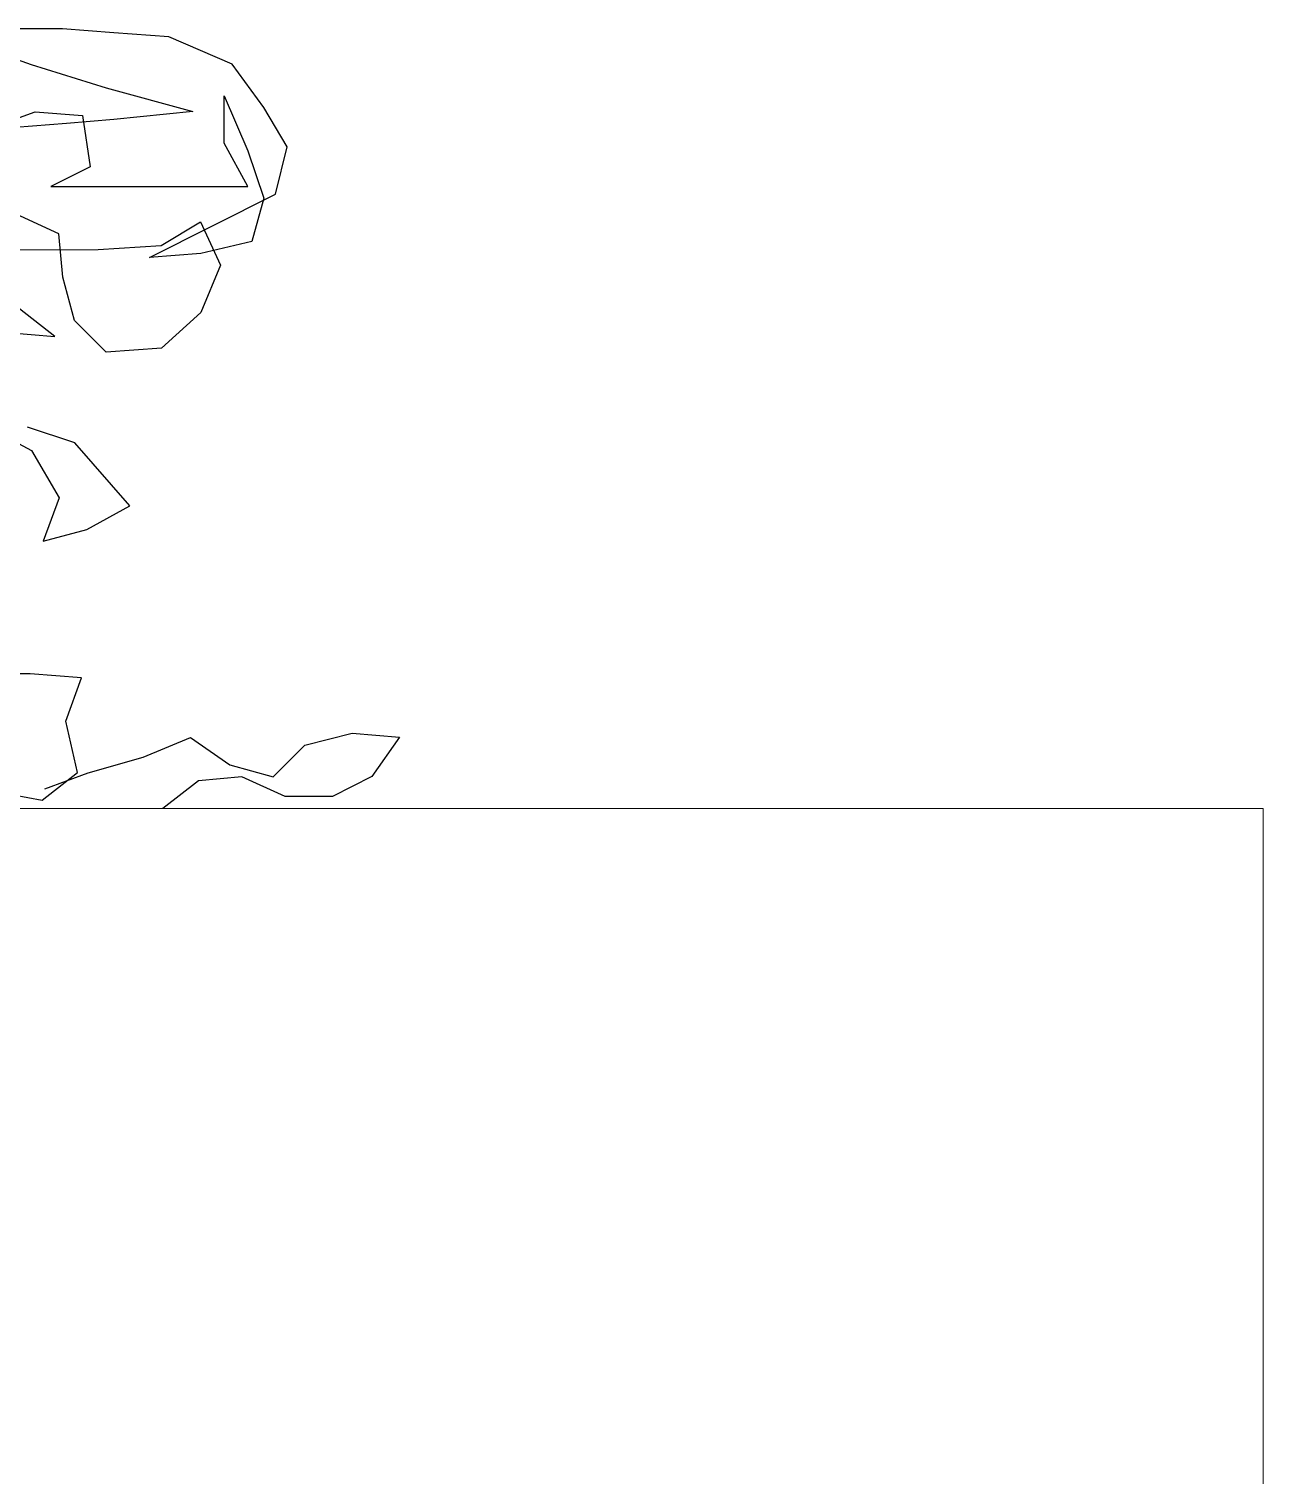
# Model space of a CAD drawing. Header units: millimetres. Extents: x 2810.5 to 2848.4, y 1624.4 to 1676.1.
# Drawn here: x 2829.444 to 2830.655, y 1653.848 to 1655.268 of the extents above; entities that cross this region are included whole.
import ezdxf

# ---------------------------------------------------------------- set-up
doc = ezdxf.new("R2010")
doc.units = ezdxf.units.MM
doc.layers.add('PROIEZIONI_projections', color=145, linetype='Continuous', lineweight=13)
doc.layers.add('VERDE_ALBERI', color=104, linetype='Continuous')

msp = doc.modelspace()

# ---------------------------------------------------------------- linework, layer by layer
at = {"layer": 'PROIEZIONI_projections'}
msp.add_lwpolyline([(2812.8054, 1646.629), (2812.8054, 1654.5023), (2830.6555, 1654.5023), (2830.6555, 1646.629)], dxfattribs=at)
at = {"layer": 'VERDE_ALBERI'}
for p, q in [((2829.4767, 1655.2677), (2829.4264, 1655.2676)), ((2829.527, 1655.2638), (2829.4767, 1655.2677)), ((2829.3916, 1655.2521), (2829.4458, 1655.2328)), ((2829.5812, 1655.26), (2829.527, 1655.2638)), ((2829.6432, 1655.233), (2829.5812, 1655.26)), ((2829.4458, 1655.2328), (2829.5194, 1655.2097)), ((2829.6742, 1655.1904), (2829.6432, 1655.233)), ((2829.5194, 1655.2097), (2829.6045, 1655.1865)), ((2829.6355, 1655.1556), (2829.6355, 1655.202)), ((2829.6355, 1655.202), (2829.6587, 1655.1479)), ((2829.4072, 1655.1709), (2829.4497, 1655.1864)), ((2829.4497, 1655.1864), (2829.4962, 1655.1825)), ((2829.4962, 1655.1825), (2829.5039, 1655.1322)), ((2829.6045, 1655.1865), (2829.5271, 1655.1787)), ((2829.6974, 1655.1518), (2829.6742, 1655.1904)), ((2829.4807, 1655.1748), (2829.4304, 1655.1709)), ((2829.5271, 1655.1787), (2829.4807, 1655.1748)), ((2829.6588, 1655.113), (2829.6355, 1655.1556)), ((2829.6858, 1655.1053), (2829.6974, 1655.1518)), ((2829.6587, 1655.1479), (2829.6742, 1655.1014)), ((2829.5039, 1655.1322), (2829.4653, 1655.1129)), ((2829.4653, 1655.1129), (2829.6588, 1655.113)), ((2829.5621, 1655.0433), (2829.6858, 1655.1053)), ((2829.6742, 1655.1014), (2829.6627, 1655.0589)), ((2829.473, 1655.0664), (2829.4227, 1655.0896)), ((2829.477, 1655.0239), (2829.473, 1655.0664)), ((2829.5737, 1655.0549), (2829.6123, 1655.0782)), ((2829.6123, 1655.0782), (2829.6317, 1655.0356)), ((2829.5118, 1655.051), (2829.5737, 1655.0549)), ((2829.6627, 1655.0589), (2829.6124, 1655.0472)), ((2829.3647, 1655.0509), (2829.5118, 1655.051)), ((2829.6124, 1655.0472), (2829.5621, 1655.0433)), ((2829.4886, 1654.9813), (2829.477, 1655.0239)), ((2829.6317, 1655.0356), (2829.6124, 1654.9892)), ((2829.4693, 1654.9658), (2829.4344, 1654.9929)), ((2829.5196, 1654.9504), (2829.4886, 1654.9813)), ((2829.6124, 1654.9892), (2829.5738, 1654.9543)), ((2829.4228, 1654.9696), (2829.4693, 1654.9658)), ((2829.5738, 1654.9543), (2829.5196, 1654.9504)), ((2829.4036, 1654.8767), (2829.4462, 1654.8536)), ((2829.4887, 1654.8613), (2829.4423, 1654.8768)), ((2829.4462, 1654.8536), (2829.4733, 1654.8072)), ((2829.5429, 1654.7995), (2829.4887, 1654.8613)), ((2829.4733, 1654.8072), (2829.4578, 1654.7646)), ((2829.5004, 1654.7762), (2829.5429, 1654.7995)), ((2829.4578, 1654.7646), (2829.5004, 1654.7762)), ((2829.445, 1654.6344), (2829.3947, 1654.6344)), ((2829.4953, 1654.6306), (2829.445, 1654.6344)), ((2829.4799, 1654.588), (2829.4953, 1654.6306)), ((2829.4915, 1654.5377), (2829.4799, 1654.588)), ((2829.5559, 1654.5527), (2829.6023, 1654.5721)), ((2829.6023, 1654.5721), (2829.6411, 1654.545)), ((2829.7146, 1654.5645), (2829.761, 1654.5761)), ((2829.761, 1654.5761), (2829.8074, 1654.5723)), ((2829.8074, 1654.5723), (2829.7804, 1654.5336)), ((2829.6836, 1654.5335), (2829.7146, 1654.5645)), ((2829.5018, 1654.5372), (2829.5559, 1654.5527)), ((2829.6411, 1654.545), (2829.6836, 1654.5335)), ((2829.4567, 1654.5106), (2829.4915, 1654.5377)), ((2829.4592, 1654.5217), (2829.5018, 1654.5372)), ((2829.6101, 1654.5295), (2829.5753, 1654.5024)), ((2829.6527, 1654.5334), (2829.6101, 1654.5295)), ((2829.6953, 1654.5141), (2829.6527, 1654.5334)), ((2829.7804, 1654.5336), (2829.7417, 1654.5142)), ((2829.4142, 1654.5183), (2829.4567, 1654.5106)), ((2829.7417, 1654.5142), (2829.6953, 1654.5141))]:
    msp.add_line(p, q, dxfattribs=at)

doc.saveas('drawing.dxf')
